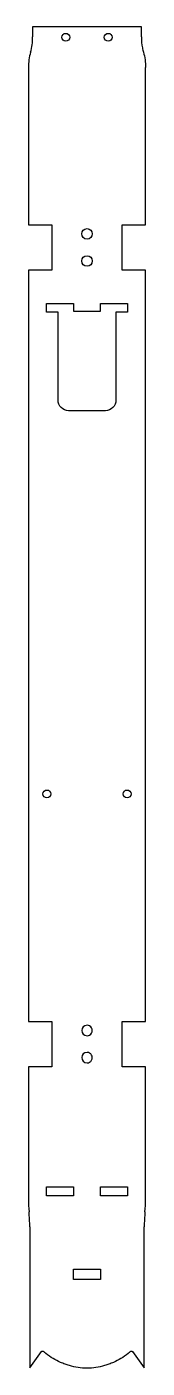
# Model space of a CAD drawing. Header units: millimetres. Extents: x -22 to 22, y -329 to 185.
import ezdxf

# ---------------------------------------------------------------- set-up
doc = ezdxf.new("R2010")
doc.units = ezdxf.units.MM
doc.layers.get('0').update_dxf_attribs({"linetype": 'CONTINUOUS'})

msp = doc.modelspace()

# ---------------------------------------------------------------- linework, layer by layer
for p, q in [((20.85, 184.97), (-20.85, 184.97)), ((-20.85, 184.97), (-20.85, 181.08)), ((20.85, 181.08), (20.85, 184.97)), ((-22.47, 169.4), (-22.47, 109.2)), ((22.47, 109.2), (22.47, 169.4)), ((-22.47, 109.2), (-13.49, 109.2)), ((-13.49, 109.2), (-13.49, 91.8)), ((13.49, 91.8), (13.49, 109.2)), ((13.49, 109.2), (22.47, 109.2)), ((-13.49, 91.8), (-22.47, 91.8)), ((-22.47, 91.8), (-22.47, -195.8)), ((22.47, 91.8), (13.49, 91.8)), ((22.47, -195.8), (22.47, 91.8)), ((-22.47, -195.8), (-13.49, -195.8)), ((-13.49, -195.8), (-13.49, -213.2)), ((13.49, -213.2), (13.49, -195.8)), ((13.49, -195.8), (22.47, -195.8)), ((-13.49, -213.2), (-22.47, -213.2)), ((-22.47, -213.2), (-22.47, -263.91)), ((22.47, -213.2), (13.49, -213.2)), ((22.47, -263.91), (22.47, -213.2)), ((-21.99, -274.53), (-21.99, -314.35)), ((21.99, -314.35), (21.99, -274.53)), ((-21.99, -314.35), (-21.99, -314.35)), ((-21.99, -314.35), (-21.99, -328.5)), ((21.99, -328.5), (21.99, -314.35)), ((-21.99, -328.5), (-17.47, -322.24)), ((17.47, -322.24), (21.99, -328.5))]:
    msp.add_line(p, q)
msp.add_lwpolyline([(11.11, 75.67), (11.11, 42, -0.414214), (7.11, 38), (-7.11, 38, -0.414214), (-11.11, 42), (-11.11, 75.67), (-15.52, 75.67), (-15.52, 79.07), (-5.12, 79.07), (-5.12, 76.07), (5.12, 76.07), (5.12, 79.07), (15.52, 79.07), (15.52, 75.67)], format="xyb", close=True)
for points in [[(-15.52, -262.54), (-15.52, -259.14), (-5.12, -259.14), (-5.12, -262.54)], [(5.12, -262.54), (5.12, -259.14), (15.52, -259.14), (15.52, -262.54)], [(5.2, -294.58), (-5.2, -294.58), (-5.2, -290.71), (5.2, -290.71)]]:
    msp.add_lwpolyline(points, close=True)
for centre, radius in [((-8.14, 180.97), 1.5), ((8.14, 180.97), 1.5), ((0, 105.69), 2), ((0, 95.31), 2), ((-15.4, -108.73), 1.5), ((15.4, -108.73), 1.5)]:
    msp.add_circle(centre, radius)
for centre, radius, start, end in [((-42.35, 181.08), 21.5, -15.7682, 0), ((-0.97, 169.4), 21.5, 164.2318, 180), ((30.96, -263.91), 53.43, 180, 185.1844), ((-30.96, -263.91), 53.43, -5.1844, 0), ((-86.1, -274.53), 64.12, 0, 5.1844), ((86.1, -274.53), 64.12, 174.8156, 180)]:
    msp.add_arc(centre, radius, start, end)
for centre, major_axis, start_param, end_param in [((0, -199.31), (0, -2), 3.141593, 6.283185), ((0, -199.31), (-2, 0), 1.570796, 4.712389), ((0, -209.69), (0, -2), 3.141593, 6.283185), ((0, -209.69), (-2, 0), 1.570796, 4.712389)]:
    msp.add_ellipse(centre, major_axis=major_axis, ratio=0.999997, start_param=start_param, end_param=end_param)
for points, knots in [([(20.85, 181.08), (20.85, 179.68), (20.98, 178.28), (21.37, 176.35), (21.5, 175.79), (21.66, 175.24)], [0, 0, 0, 0, 0.4200645, 0.4200645, 0.5921471, 0.5921471, 0.5921471, 0.5921471]), ([(21.66, 175.24), (21.92, 174.29), (22.13, 173.32), (22.4, 171.37), (22.47, 170.38), (22.47, 169.4)], [0, 0, 0, 0, 0.2959627, 0.2959627, 0.5919255, 0.5919255, 0.5919255, 0.5919255]), ([(-17.47, -322.24), (-17.43, -322.19), (-17.38, -322.14), (-17.27, -322.07), (-17.21, -322.05), (-17.08, -322.03), (-17.02, -322.03), (-16.91, -322.05), (-16.87, -322.07), (-16.79, -322.11), (-16.76, -322.13), (-16.72, -322.16)], [0, 0, 0, 0, 0.01953222, 0.01953222, 0.03906445, 0.03906445, 0.05859667, 0.05859667, 0.07155176, 0.07155176, 0.08450685, 0.08450685, 0.08450685, 0.08450685]), ([(-10.21, -326.35), (-11.16, -325.93), (-12.1, -325.44), (-13.97, -324.33), (-14.91, -323.68), (-15.79, -322.97)], [0, 0, 0, 0, 0.3122196, 0.3122196, 0.6512055, 0.6512055, 0.6512055, 0.6512055]), ([(15.79, -322.97), (14.91, -323.68), (13.97, -324.33), (12.1, -325.44), (11.16, -325.93), (10.21, -326.35)], [0, 0, 0, 0, 0.34065, 0.34065, 0.6544023, 0.6544023, 0.6544023, 0.6544023]), ([(16.72, -322.16), (16.77, -322.12), (16.83, -322.09), (16.95, -322.04), (17.02, -322.03), (17.15, -322.04), (17.21, -322.05), (17.31, -322.1), (17.35, -322.12), (17.41, -322.17), (17.44, -322.2), (17.47, -322.24)], [0, 0, 0, 0, 0.01953222, 0.01953222, 0.03906445, 0.03906445, 0.05859667, 0.05859667, 0.07155176, 0.07155176, 0.08450685, 0.08450685, 0.08450685, 0.08450685]), ([(-6.76, -327.61), (-7.33, -327.45), (-7.88, -327.27), (-9.03, -326.85), (-9.63, -326.61), (-10.21, -326.35)], [0, 0, 0, 0, 0.1760244, 0.1760244, 0.3674113, 0.3674113, 0.3674113, 0.3674113]), ([(0, -328.57), (-1.14, -328.58), (-2.28, -328.5), (-4.54, -328.18), (-5.67, -327.93), (-6.76, -327.61)], [0, 0, 0, 0, 0.3426982, 0.3426982, 0.6853593, 0.6853593, 0.6853593, 0.6853593]), ([(6.76, -327.61), (5.67, -327.93), (4.54, -328.18), (2.28, -328.5), (1.14, -328.58), (0, -328.57)], [0, 0, 0, 0, 0.3425446, 0.3425446, 0.6851261, 0.6851261, 0.6851261, 0.6851261]), ([(10.21, -326.35), (9.63, -326.61), (9.03, -326.85), (7.88, -327.27), (7.33, -327.45), (6.76, -327.61)], [0, 0, 0, 0, 0.1913805, 0.1913805, 0.3673991, 0.3673991, 0.3673991, 0.3673991])]:
    msp.add_open_spline(points, degree=3, knots=knots)
for points in [[(-15.79, -322.97), (-16.11, -322.71), (-16.42, -322.44), (-16.72, -322.16)], [(16.72, -322.16), (16.42, -322.44), (16.11, -322.71), (15.79, -322.97)]]:
    msp.add_open_spline(points, degree=3)

doc.saveas('drawing.dxf')
